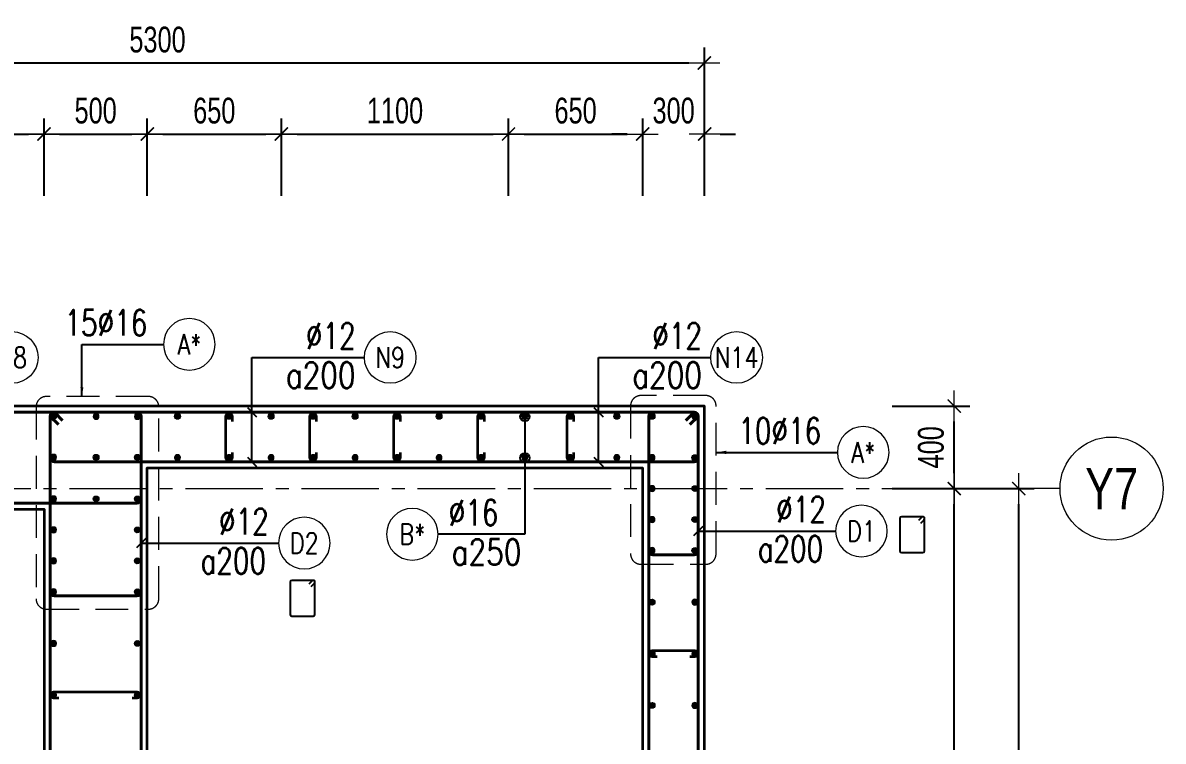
# Model space of a CAD drawing. Header units: millimetres. Extents: x 738475 to 1279438, y -34239 to 156422.
# Drawn here: x 1116774 to 1122300, y 108375 to 111855 of the extents above; entities that cross this region are included whole.
import ezdxf
from ezdxf.enums import TextEntityAlignment as Align

# ---------------------------------------------------------------- set-up
doc = ezdxf.new("R2010")
doc.units = ezdxf.units.MM
doc.header["$MEASUREMENT"] = 0
doc.linetypes.add('HIDDEN2', pattern=[4.7625, 3.175, -1.5875])
doc.linetypes.add('OF_Grid_1$0$CENTER2', pattern=[1.125, 0.75, -0.125, 0.125, -0.125])
doc.layers.get('0').update_dxf_attribs({"lineweight": 20})
doc.layers.get('Defpoints').update_dxf_attribs({"color": 151, "lineweight": 9})
for name, color, linetype, lineweight in [('KC-LEADER', 153, 'Continuous', 18), ('KC-THEP', 6, 'Continuous', 40), ('NDC_S_DIM', 1, 'Continuous', 15), ('NDC_S_HIDDEN', 8, 'HIDDEN2', 13), ('NDC_S_LEADER', 1, 'Continuous', 15), ('NDC_S_REBAR', 4, 'Continuous', 35), ('NDC_S_STIRRUP', 4, 'Continuous', 40), ('NDC_S_VN TEXT', 7, 'Continuous', 20), ('NDC_S_WALL', 6, 'Continuous', 35), ('OF_Core wall_1.2(2F)$0$NDC_S_WALL', 6, 'Continuous', 35), ('OF_Grid_1$0$NDC_S_AXIS', 5, 'OF_Grid_1$0$CENTER2', 13), ('OF_Grid_1$0$NDC_S_SYMBOL', 1, 'Continuous', 15), ('OF_Grid_1$0$NDC_S_TEXT SYMBOL', 7, 'Continuous', 20)]:
    doc.layers.add(name, color=color, linetype=linetype, lineweight=lineweight)
doc.layers.add('Ligature', color=1, linetype='Continuous')
doc.styles.add('NDC_ARIAL', font='arial.ttf', dxfattribs={"width": 0.85})
doc.styles.add('NDC_DIM', font='', dxfattribs={"width": 0.75})
doc.styles.add('NDC_EN TXT', font='romans.shx', dxfattribs={"width": 0.8})
doc.styles.add('OF_Grid_1$0$NDC_ANNO', font='', dxfattribs={"width": 0.8})
doc.styles.get('NDC_DIM').set_extended_font_data('Dotum')
doc.styles.get('OF_Grid_1$0$NDC_ANNO').set_extended_font_data('Dotum')
doc.dimstyles.new('NDC_1-50', dxfattribs={"dimscale": 50, "dimtxt": 2.5, "dimasz": 1, "dimexe": 1.5, "dimexo": 0, "dimgap": 0.8, "dimtad": 1, "dimdec": 0, "dimdsep": 46, "dimtxsty": 'NDC_ARIAL', "dimblk": 'DIMMARK', "dimcen": 49999.938995, "dimdle": 1.5, "dimclrd": 1, "dimclre": 1, "dimclrt": 3, "dimadec": 0, "dimazin": 0, "dimtfac": 1, "dimtdec": 0, "dimtix": 1, "dimtmove": 2, "dimatfit": 3, "dimfxl": 1, "dimarcsym": 0})
doc.dimstyles.new('NDC_dim_30', dxfattribs={"dimscale": 30, "dimtxt": 2.5, "dimasz": 1.5, "dimexe": 1.5, "dimexo": 2.5, "dimgap": 1, "dimtad": 1, "dimdec": 0, "dimzin": 0, "dimdsep": 46, "dimtxsty": 'NDC_DIM', "dimblk": 'DIMMARK', "dimcen": 0.09, "dimdle": 1.2, "dimclrd": 1, "dimclre": 1, "dimclrt": 3, "dimadec": 0, "dimazin": 0, "dimtfac": 1, "dimtdec": 0, "dimtix": 1, "dimtofl": 0, "dimtmove": 0, "dimatfit": 3, "dimfxl": 6, "dimfxlon": 1, "dimtolj": 1, "dimtzin": 0, "dimarcsym": 0})
doc.dimstyles.new('NDC_dim_50', dxfattribs={"dimscale": 50, "dimtxt": 2.5, "dimasz": 1.5, "dimexe": 1.5, "dimexo": 2.5, "dimgap": 1, "dimtad": 1, "dimdec": 0, "dimzin": 0, "dimdsep": 46, "dimtxsty": 'NDC_DIM', "dimblk": 'DIMMARK', "dimcen": 0.09, "dimdle": 1.2, "dimclrd": 1, "dimclre": 1, "dimclrt": 3, "dimadec": 0, "dimazin": 0, "dimtfac": 1, "dimtdec": 0, "dimtix": 1, "dimtofl": 0, "dimtmove": 0, "dimatfit": 3, "dimfxl": 6, "dimfxlon": 1, "dimtolj": 1, "dimtzin": 0, "dimarcsym": 0})

# ---------------------------------------------------------------- blocks, each defined once
blk = doc.blocks.new('THEP')
at = {"layer": 'KC-LEADER', "color": 6}
blk.add_circle((0, 0), 14, dxfattribs=at)
at = {"layer": 'KC-THEP'}
for p, q in [((-14, 0), (14, 0)), ((9.9, 9.9), (-9.9, -9.9)), ((-9.9, 9.9), (9.9, -9.9)), ((0, 14), (0, -14))]:
    blk.add_line(p, q, dxfattribs=at)
blk = doc.blocks.new('DIMMARK')
at = {"layer": 'NDC_S_DIM', "color": 1}
blk.add_line((-1.5, 0), (1, 0), dxfattribs=at)
at = {"layer": 'NDC_S_DIM', "color": 2, "const_width": 0.1}
blk.add_lwpolyline([(-0.424, -0.424), (0.424, 0.424)], dxfattribs=at)
blk = doc.blocks.new('*U13')
blk.add_circle((-2.5, 0), 2.5)
at = {"layer": 'NDC_S_VN TEXT', "color": 3, "style": 'NDC_EN TXT', "width": 0.75}
blk.add_attdef('DK1', (0.5, 0.85), '', height=2.5, dxfattribs=at)
at = {"layer": 'NDC_S_VN TEXT', "color": 7, "style": 'NDC_EN TXT', "width": 0.8}
blk.add_attdef('SH2', text='', height=2, dxfattribs=at).set_placement((-2.5, 0), align=Align.MIDDLE)
blk = doc.blocks.new('*U11')
blk.add_circle((-2.5, 0), 2.5)
at = {"layer": 'NDC_S_VN TEXT', "color": 3, "style": 'NDC_EN TXT', "width": 0.75}
for tag, p in [('DK1', (0.5, 0.85)), ('KC1', (0.5, -2.97))]:
    blk.add_attdef(tag, p, '', height=2.5, dxfattribs=at)
at = {"layer": 'NDC_S_VN TEXT', "color": 7, "style": 'NDC_EN TXT', "width": 0.8}
blk.add_attdef('SH2', text='', height=2, dxfattribs=at).set_placement((-2.5, 0), align=Align.MIDDLE)
blk = doc.blocks.new('*U10')
blk.add_circle((2.5, 0), 2.5)
at = {"layer": 'NDC_S_VN TEXT', "color": 3, "style": 'NDC_EN TXT'}
for tag, width, p in [('DK2', 0.75, (-0.85, 0.85)), ('KC2', 0.8, (-0.85, -2.97))]:
    blk.add_attdef(tag, text='', height=2.5, dxfattribs=dict(at, width=width)).set_placement(p, align=Align.RIGHT)
at = {"layer": 'NDC_S_VN TEXT', "color": 7, "style": 'NDC_EN TXT', "width": 0.8}
blk.add_attdef('SH3', text='', height=2, dxfattribs=at).set_placement((2.5, 0), align=Align.MIDDLE)
blk = doc.blocks.new('*D1432')
at = {"layer": 'Defpoints', "color": 0, "ltscale": 200, "transparency": 16777216}
for p in [(1116876.7, 111316.1), (1115826.7, 109681), (1116876.7, 109498.4)]:
    blk.add_point(p, dxfattribs=at)
at = {"layer": 'NDC_S_DIM', "color": 1, "lineweight": -2, "ltscale": 200, "transparency": 16777216}
for p, q in [((1115826.7, 111016.1), (1115826.7, 111391.1)), ((1116876.7, 111016.1), (1116876.7, 111391.1)), ((1115901.7, 111316.1), (1116801.7, 111316.1))]:
    blk.add_line(p, q, dxfattribs=at)
at = {"layer": 'NDC_S_DIM', "color": 1, "lineweight": -2, "ltscale": 200, "transparency": 16777216, "xscale": 75, "yscale": 75, "zscale": 75, "rotation": 180}
blk.add_blockref('DIMMARK', (1115826.7, 111316.1), dxfattribs=at)
at = {"layer": 'NDC_S_DIM', "color": 1, "lineweight": -2, "ltscale": 200, "transparency": 16777216, "xscale": 75, "yscale": 75, "zscale": 75}
blk.add_blockref('DIMMARK', (1116876.7, 111316.1), dxfattribs=at)
at = {"layer": 'NDC_S_DIM', "color": 3, "ltscale": 200, "transparency": 16777216, "insert": (1116351.7, 111428.7), "char_height": 125, "attachment_point": 5, "style": 'NDC_DIM'}
blk.add_mtext('\\A1;1050', dxfattribs=at)
blk = doc.blocks.new('*D1433')
at = {"layer": 'Defpoints', "color": 0, "ltscale": 200, "transparency": 16777216}
for p in [(1117376.7, 111316.1), (1117376.7, 109698.4), (1116876.7, 109498.4)]:
    blk.add_point(p, dxfattribs=at)
at = {"layer": 'NDC_S_DIM', "color": 1, "lineweight": -2, "ltscale": 200, "transparency": 16777216}
for p, q in [((1116876.7, 111016.1), (1116876.7, 111391.1)), ((1117376.7, 111016.1), (1117376.7, 111391.1)), ((1116951.7, 111316.1), (1117301.7, 111316.1))]:
    blk.add_line(p, q, dxfattribs=at)
at = {"layer": 'NDC_S_DIM', "color": 1, "lineweight": -2, "ltscale": 200, "transparency": 16777216, "xscale": 75, "yscale": 75, "zscale": 75, "rotation": 180}
blk.add_blockref('DIMMARK', (1116876.7, 111316.1), dxfattribs=at)
at = {"layer": 'NDC_S_DIM', "color": 1, "lineweight": -2, "ltscale": 200, "transparency": 16777216, "xscale": 75, "yscale": 75, "zscale": 75}
blk.add_blockref('DIMMARK', (1117376.7, 111316.1), dxfattribs=at)
at = {"layer": 'NDC_S_DIM', "color": 3, "ltscale": 200, "transparency": 16777216, "insert": (1117126.7, 111428.7), "char_height": 125, "attachment_point": 5, "style": 'NDC_DIM'}
blk.add_mtext('\\A1;500', dxfattribs=at)
blk = doc.blocks.new('*D1434')
at = {"layer": 'Defpoints', "color": 0, "ltscale": 200, "transparency": 16777216}
for p in [(1118026.5, 111316.1), (1117376.7, 109698.4), (1118026.5, 109698.4)]:
    blk.add_point(p, dxfattribs=at)
at = {"layer": 'NDC_S_DIM', "color": 1, "lineweight": -2, "ltscale": 200, "transparency": 16777216}
for p, q in [((1117376.7, 111016.1), (1117376.7, 111391.1)), ((1118026.5, 111016.1), (1118026.5, 111391.1)), ((1117451.7, 111316.1), (1117951.5, 111316.1))]:
    blk.add_line(p, q, dxfattribs=at)
at = {"layer": 'NDC_S_DIM', "color": 1, "lineweight": -2, "ltscale": 200, "transparency": 16777216, "xscale": 75, "yscale": 75, "zscale": 75, "rotation": 180}
blk.add_blockref('DIMMARK', (1117376.7, 111316.1), dxfattribs=at)
at = {"layer": 'NDC_S_DIM', "color": 1, "lineweight": -2, "ltscale": 200, "transparency": 16777216, "xscale": 75, "yscale": 75, "zscale": 75}
blk.add_blockref('DIMMARK', (1118026.5, 111316.1), dxfattribs=at)
at = {"layer": 'NDC_S_DIM', "color": 3, "ltscale": 200, "transparency": 16777216, "insert": (1117701.6, 111428.7), "char_height": 125, "attachment_point": 5, "style": 'NDC_DIM'}
blk.add_mtext('\\A1;650', dxfattribs=at)
blk = doc.blocks.new('*D1435')
at = {"layer": 'Defpoints', "color": 0, "ltscale": 200, "transparency": 16777216}
for p in [(1119127.5, 111316.1), (1118027.5, 109698.4), (1119127.5, 109698.4)]:
    blk.add_point(p, dxfattribs=at)
at = {"layer": 'NDC_S_DIM', "color": 1, "lineweight": -2, "ltscale": 200, "transparency": 16777216}
for p, q in [((1118027.5, 111016.1), (1118027.5, 111391.1)), ((1119127.5, 111016.1), (1119127.5, 111391.1)), ((1118102.5, 111316.1), (1119052.5, 111316.1))]:
    blk.add_line(p, q, dxfattribs=at)
at = {"layer": 'NDC_S_DIM', "color": 1, "lineweight": -2, "ltscale": 200, "transparency": 16777216, "xscale": 75, "yscale": 75, "zscale": 75, "rotation": 180}
blk.add_blockref('DIMMARK', (1118027.5, 111316.1), dxfattribs=at)
at = {"layer": 'NDC_S_DIM', "color": 1, "lineweight": -2, "ltscale": 200, "transparency": 16777216, "xscale": 75, "yscale": 75, "zscale": 75}
blk.add_blockref('DIMMARK', (1119127.5, 111316.1), dxfattribs=at)
at = {"layer": 'NDC_S_DIM', "color": 3, "ltscale": 200, "transparency": 16777216, "insert": (1118577.5, 111428.7), "char_height": 125, "attachment_point": 5, "style": 'NDC_DIM'}
blk.add_mtext('\\A1;1100', dxfattribs=at)
blk = doc.blocks.new('*D1436')
at = {"layer": 'Defpoints', "color": 0, "ltscale": 200, "transparency": 16777216}
for p in [(1119777.5, 111316.1), (1119127.5, 109698.4), (1119777.5, 109698.4)]:
    blk.add_point(p, dxfattribs=at)
at = {"layer": 'NDC_S_DIM', "color": 1, "lineweight": -2, "ltscale": 200, "transparency": 16777216}
for p, q in [((1119127.5, 111016.1), (1119127.5, 111391.1)), ((1119777.5, 111016.1), (1119777.5, 111391.1)), ((1119202.5, 111316.1), (1119702.5, 111316.1))]:
    blk.add_line(p, q, dxfattribs=at)
at = {"layer": 'NDC_S_DIM', "color": 1, "lineweight": -2, "ltscale": 200, "transparency": 16777216, "xscale": 75, "yscale": 75, "zscale": 75, "rotation": 180}
blk.add_blockref('DIMMARK', (1119127.5, 111316.1), dxfattribs=at)
at = {"layer": 'NDC_S_DIM', "color": 1, "lineweight": -2, "ltscale": 200, "transparency": 16777216, "xscale": 75, "yscale": 75, "zscale": 75}
blk.add_blockref('DIMMARK', (1119777.5, 111316.1), dxfattribs=at)
at = {"layer": 'NDC_S_DIM', "color": 3, "ltscale": 200, "transparency": 16777216, "insert": (1119452.5, 111428.7), "char_height": 125, "attachment_point": 5, "style": 'NDC_DIM'}
blk.add_mtext('\\A1;650', dxfattribs=at)
blk = doc.blocks.new('*D1437')
at = {"layer": 'Defpoints', "color": 0, "ltscale": 200, "transparency": 16777216}
for p in [(1120077.5, 111316.1), (1119777.5, 109698.4), (1120077.5, 109698.4)]:
    blk.add_point(p, dxfattribs=at)
at = {"layer": 'NDC_S_DIM', "color": 1, "lineweight": -2, "ltscale": 200, "transparency": 16777216}
for p, q in [((1119777.5, 111016.1), (1119777.5, 111391.1)), ((1120077.5, 111016.1), (1120077.5, 111391.1)), ((1119702.5, 111316.1), (1119627.5, 111316.1)), ((1120152.5, 111316.1), (1120227.5, 111316.1))]:
    blk.add_line(p, q, dxfattribs=at)
at = {"layer": 'NDC_S_DIM', "color": 1, "lineweight": -2, "ltscale": 200, "transparency": 16777216, "xscale": 75, "yscale": 75, "zscale": 75}
blk.add_blockref('DIMMARK', (1119777.5, 111316.1), dxfattribs=at)
at = {"layer": 'NDC_S_DIM', "color": 1, "lineweight": -2, "ltscale": 200, "transparency": 16777216, "xscale": 75, "yscale": 75, "zscale": 75, "rotation": 180}
blk.add_blockref('DIMMARK', (1120077.5, 111316.1), dxfattribs=at)
at = {"layer": 'NDC_S_DIM', "color": 3, "ltscale": 200, "transparency": 16777216, "insert": (1119927.5, 111428.7), "char_height": 125, "attachment_point": 5, "style": 'NDC_DIM'}
blk.add_mtext('\\A1;300', dxfattribs=at)
blk = doc.blocks.new('*U17')
at = {"layer": 'OF_Grid_1$0$NDC_S_SYMBOL'}
blk.add_line((-5, 0), (-9, 0), dxfattribs=at)
blk.add_circle((0, 0), 5, dxfattribs=at)
at = {"layer": 'OF_Grid_1$0$NDC_S_TEXT SYMBOL', "color": 7, "style": 'OF_Grid_1$0$NDC_ANNO', "width": 0.8}
blk.add_attdef('GRID', text='', height=4, rotation=90, dxfattribs=at).set_placement((0, 0), align=Align.MIDDLE)
blk = doc.blocks.new('*D1444')
at = {"layer": 'Defpoints', "color": 0, "ltscale": 200, "transparency": 16777216}
for p in [(1120076.5, 111660.1), (1114776.5, 110952.4), (1120076.5, 109998.4)]:
    blk.add_point(p, dxfattribs=at)
at = {"layer": 'NDC_S_DIM', "color": 1, "lineweight": -2, "ltscale": 200, "transparency": 16777216}
for p, q in [((1114776.5, 111360.1), (1114776.5, 111735.1)), ((1120076.5, 111360.1), (1120076.5, 111735.1)), ((1114851.5, 111660.1), (1120001.5, 111660.1))]:
    blk.add_line(p, q, dxfattribs=at)
at = {"layer": 'NDC_S_DIM', "color": 1, "lineweight": -2, "ltscale": 200, "transparency": 16777216, "xscale": 75, "yscale": 75, "zscale": 75, "rotation": 180}
blk.add_blockref('DIMMARK', (1114776.5, 111660.1), dxfattribs=at)
at = {"layer": 'NDC_S_DIM', "color": 1, "lineweight": -2, "ltscale": 200, "transparency": 16777216, "xscale": 75, "yscale": 75, "zscale": 75}
blk.add_blockref('DIMMARK', (1120076.5, 111660.1), dxfattribs=at)
at = {"layer": 'NDC_S_DIM', "color": 3, "ltscale": 200, "transparency": 16777216, "insert": (1117426.5, 111772.7), "char_height": 125, "attachment_point": 5, "style": 'NDC_DIM'}
blk.add_mtext('\\A1;5300', dxfattribs=at)
blk = doc.blocks.new('*D1445')
at = {"layer": 'Defpoints', "color": 0, "transparency": 16777216}
for p in [(1120076.5, 109598.4), (1121287.3, 109598.4), (1120076.5, 97998.4)]:
    blk.add_point(p, dxfattribs=at)
at = {"layer": 'NDC_S_DIM', "color": 1, "lineweight": -2, "transparency": 16777216}
for p, q in [((1120987.3, 109598.4), (1121362.3, 109598.4)), ((1121287.3, 98073.4), (1121287.3, 109523.4)), ((1120987.3, 97998.4), (1121362.3, 97998.4))]:
    blk.add_line(p, q, dxfattribs=at)
at = {"layer": 'NDC_S_DIM', "color": 1, "lineweight": -2, "transparency": 16777216, "xscale": 75, "yscale": 75, "zscale": 75}
for p, rotation in [((1121287.3, 109598.4), 90), ((1121287.3, 97998.4), 270)]:
    blk.add_blockref('DIMMARK', p, dxfattribs=dict(at, rotation=rotation))
at = {"layer": 'NDC_S_DIM', "color": 3, "transparency": 16777216, "insert": (1121174.7, 103798.4), "char_height": 125, "attachment_point": 5, "rotation": 90, "style": 'NDC_DIM'}
blk.add_mtext('\\A1;11600', dxfattribs=at)
blk = doc.blocks.new('*D1446')
at = {"layer": 'Defpoints', "color": 0, "ltscale": 200, "transparency": 16777216}
for p in [(1120076.5, 109998.4), (1121287.3, 109998.4), (1120076.7, 109598.4)]:
    blk.add_point(p, dxfattribs=at)
at = {"layer": 'NDC_S_DIM', "color": 1, "lineweight": -2, "ltscale": 200, "transparency": 16777216}
for p, q in [((1120987.3, 109998.4), (1121362.3, 109998.4)), ((1121287.3, 109673.4), (1121287.3, 109923.4)), ((1120987.3, 109598.4), (1121362.3, 109598.4))]:
    blk.add_line(p, q, dxfattribs=at)
at = {"layer": 'NDC_S_DIM', "color": 1, "lineweight": -2, "ltscale": 200, "transparency": 16777216, "xscale": 75, "yscale": 75, "zscale": 75}
for p, rotation in [((1121287.3, 109998.4), 90), ((1121287.3, 109598.4), 270)]:
    blk.add_blockref('DIMMARK', p, dxfattribs=dict(at, rotation=rotation))
at = {"layer": 'NDC_S_DIM', "color": 3, "ltscale": 200, "transparency": 16777216, "insert": (1121174.7, 109798.4), "char_height": 125, "attachment_point": 5, "rotation": 90, "style": 'NDC_DIM'}
blk.add_mtext('\\A1;400', dxfattribs=at)
blk = doc.blocks.new('*D1448')
at = {"layer": 'Defpoints', "color": 0, "ltscale": 200, "transparency": 16777216}
for p in [(1120076.5, 109598.4), (1121599.9, 109598.4), (1120076.5, 97998.6)]:
    blk.add_point(p, dxfattribs=at)
at = {"layer": 'NDC_S_DIM', "color": 1, "lineweight": -2, "ltscale": 200, "transparency": 16777216}
for p, q in [((1121299.9, 109598.4), (1121674.9, 109598.4)), ((1121599.9, 98073.6), (1121599.9, 109523.4)), ((1121299.9, 97998.6), (1121674.9, 97998.6))]:
    blk.add_line(p, q, dxfattribs=at)
at = {"layer": 'NDC_S_DIM', "color": 1, "lineweight": -2, "ltscale": 200, "transparency": 16777216, "xscale": 75, "yscale": 75, "zscale": 75}
for p, rotation in [((1121599.9, 109598.4), 90), ((1121599.9, 97998.6), 270)]:
    blk.add_blockref('DIMMARK', p, dxfattribs=dict(at, rotation=rotation))
at = {"layer": 'NDC_S_DIM', "color": 3, "ltscale": 200, "transparency": 16777216, "insert": (1121487.3, 103798.5), "char_height": 125, "attachment_point": 5, "rotation": 90, "style": 'NDC_DIM'}
blk.add_mtext('\\A1;11600', dxfattribs=at)

msp = doc.modelspace()

# ---------------------------------------------------------------- linework, layer by layer
at = {"layer": 'Ligature'}
for points in [[(1121125.585, 109431.784), (1121141.551, 109447.75, 0.66817864), (1121135.777, 109461.688), (1121031.149, 109461.688, 0.41421356), (1121022.984, 109453.524), (1121022.984, 109296.416, 0.41421356), (1121031.149, 109288.251), (1121135.777, 109288.251, 0.41421356), (1121143.942, 109296.416), (1121143.942, 109453.524, 0.66817864), (1121130.004, 109459.297), (1121114.038, 109443.331)], [(1118171.106, 109124.121), (1118187.072, 109140.087, 0.66817864), (1118181.298, 109154.025), (1118076.669, 109154.025, 0.41421356), (1118068.505, 109145.86), (1118068.505, 108988.752, 0.41421356), (1118076.669, 108980.587), (1118181.298, 108980.587, 0.41421356), (1118189.463, 108988.752), (1118189.463, 109145.86, 0.66817864), (1118175.525, 109151.633), (1118159.559, 109135.667)]]:
    msp.add_lwpolyline(points, format="xyb", dxfattribs=at)
at = {"layer": 'NDC_S_HIDDEN', "ltscale": 50}
for points in [[(1117382.711, 110044.521), (1116887.987, 110044.521, 0.41421356), (1116837.987, 109994.521), (1116837.987, 109064.427, 0.41421356), (1116887.987, 109014.427), (1117382.711, 109014.427, 0.41421356), (1117432.711, 109064.427), (1117432.711, 109994.521, 0.41421356)], [(1120083.228, 110049.068), (1119768.857, 110049.068, 0.41421356), (1119718.857, 109999.068), (1119718.857, 109282.039, 0.41421356), (1119768.857, 109232.039), (1120083.228, 109232.039, 0.41421356), (1120133.228, 109282.039), (1120133.228, 109999.068, 0.41421356)]]:
    msp.add_lwpolyline(points, format="xyb", close=True, dxfattribs=at)
at = {"layer": 'NDC_S_REBAR'}
for points in [[(1117788.212, 109773.363), (1117788.212, 109748.363, -1), (1117758.212, 109748.363), (1117758.212, 109948.363, -1), (1117788.212, 109948.363), (1117788.212, 109923.363)], [(1118195.236, 109773.363), (1118195.236, 109748.363, -1), (1118165.236, 109748.363), (1118165.236, 109948.363, -1), (1118195.236, 109948.363), (1118195.236, 109923.363)], [(1118602.26, 109773.363), (1118602.26, 109748.363, -1), (1118572.26, 109748.363), (1118572.26, 109948.363, -1), (1118602.26, 109948.363), (1118602.26, 109923.363)], [(1119009.284, 109773.363), (1119009.284, 109748.363, -1), (1118979.284, 109748.363), (1118979.284, 109948.363, -1), (1119009.284, 109948.363), (1119009.284, 109923.363)], [(1119441.724, 109773.363), (1119441.724, 109748.363, -1), (1119411.724, 109748.363), (1119411.724, 109948.363, -1), (1119441.724, 109948.363), (1119441.724, 109923.363)], [(1119848.212, 108783.363), (1119823.212, 108783.363, -1), (1119823.212, 108813.363), (1120030.236, 108813.363, -1), (1120030.236, 108783.363), (1120005.236, 108783.363)], [(1116948.212, 108583.363), (1116923.212, 108583.363, -1), (1116923.212, 108613.363), (1117328.68, 108613.363, -1), (1117328.68, 108583.363), (1117303.68, 108583.363)]]:
    msp.add_lwpolyline(points, format="xyb", dxfattribs=at)
at = {"layer": 'NDC_S_STIRRUP'}
for points in [[(1115515.924, 109568.363), (1115475.924, 109528.363, -0.41421356), (1115455.924, 109548.363), (1115455.924, 109948.363, -0.41421356), (1115475.924, 109968.363), (1117326.724, 109968.363, -0.41421356), (1117346.724, 109948.363), (1117346.724, 109548.363, -0.41421356), (1117326.724, 109528.363), (1115475.924, 109528.363, -0.41421356), (1115455.924, 109548.363), (1115495.924, 109588.363)], [(1116946.724, 109908.363), (1116906.724, 109948.363, -0.41421356), (1116926.724, 109968.363), (1117326.724, 109968.363, -0.41421356), (1117346.724, 109948.363), (1117346.724, 109098.546, -0.41421356), (1117326.724, 109078.546), (1116926.724, 109078.546, -0.41421356), (1116906.724, 109098.546), (1116906.724, 109948.363, -0.41421356), (1116926.724, 109968.363), (1116966.724, 109928.363)], [(1117336.724, 100429.714), (1117346.724, 100399.714), (1117346.724, 109948.363, 0.41421356), (1117326.724, 109968.363), (1116926.724, 109968.363, 0.41421356), (1116906.724, 109948.363), (1116906.724, 106699.038), (1116906.724, 106699.038)], [(1119986.724, 109928.363), (1120026.724, 109968.363, -0.41421356), (1120046.724, 109948.363), (1120046.724, 109748.363, -0.41421356), (1120026.724, 109728.363), (1116926.724, 109728.363, -0.41421356), (1116906.724, 109748.363), (1116906.724, 109948.363, -0.41435759), (1116926.724, 109968.363), (1120026.724, 109968.363, -0.41421356), (1120046.724, 109948.363), (1120006.724, 109908.363)], [(1120006.724, 97688.363), (1120046.724, 97648.363, -0.41421356), (1120026.724, 97628.363), (1119826.724, 97628.363, -0.41421356), (1119806.724, 97648.363), (1119806.724, 109948.363, -0.41421356), (1119826.724, 109968.363), (1120026.724, 109968.363, -0.41421356), (1120046.724, 109948.363), (1120046.724, 97648.363, -0.41421356), (1120026.724, 97628.363), (1119986.724, 97668.363)], [(1120006.724, 109908.363), (1120046.724, 109948.363, 0.41421356), (1120026.724, 109968.363), (1119826.724, 109968.363, 0.41421356), (1119806.724, 109948.363), (1119806.724, 109298.363, 0.41421356), (1119826.724, 109278.363), (1120026.724, 109278.363, 0.41421356), (1120046.724, 109298.363), (1120046.724, 109948.363, 0.41421356), (1120026.724, 109968.363), (1119986.724, 109928.363)]]:
    msp.add_lwpolyline(points, format="xyb", dxfattribs=at)
at = {"layer": 'NDC_S_WALL'}
for points in [[(1120076.724, 97598.363), (1120076.724, 109998.363), (1119126.724, 109998.363), (1117376.724, 109998.363), (1115476.724, 109998.363), (1115476.724, 109498.363), (1116876.724, 109498.363), (1116876.724, 107948.363)], [(1117376.724, 97898.363), (1117376.724, 109698.363), (1119776.724, 109698.363), (1119776.724, 97898.363)]]:
    msp.add_lwpolyline(points, dxfattribs=at)
at = {"layer": 'OF_Core wall_1.2(2F)$0$NDC_S_WALL', "ltscale": 200}
for p, q in [((1120076.724, 109998.363), (1120076.724, 109998.363)), ((1118026.724, 109698.363), (1118026.724, 109698.363)), ((1118230.236, 109698.363), (1118230.236, 109698.363)), ((1118433.748, 109698.363), (1118433.748, 109698.363)), ((1118637.26, 109698.363), (1118637.26, 109698.363)), ((1118840.772, 109698.363), (1118840.772, 109698.363)), ((1119044.284, 109698.363), (1119044.284, 109698.363))]:
    msp.add_line(p, q, dxfattribs=at)
at = {"layer": 'OF_Grid_1$0$NDC_S_AXIS', "ltscale": 500}
msp.add_line((1105749.544, 109598.363), (1121599.869, 109598.363), dxfattribs=at)

# ---------------------------------------------------------------- block references
at = {"layer": 'KC-THEP'}
for p, rotation in [((1116923.212, 109948.363), 189.6685644363809), ((1117523.212, 109948.363), 189.6685644363809), ((1117773.212, 109948.363), 189.6685644363809), ((1117976.724, 109948.363), 189.6685644363809), ((1118180.236, 109948.363), 189.6685644363809), ((1118383.748, 109948.363), 189.6685644363809), ((1118587.26, 109948.363), 189.6685644363809), ((1118790.772, 109948.363), 189.6685644363809), ((1118994.284, 109948.363), 189.6685644363809), ((1119206.7, 109948.363), 189.6685644363809), ((1119426.724, 109948.363), 189.6685644363809), ((1119652.137, 109948.363), 189.6685644363809), ((1119823.212, 109948.363), 189.6685644363809), ((1117128.61, 109750.067), 9.668564436380898), ((1117328.68, 109750.067), 9.668564436380898), ((1120030.236, 109748.363), 9.668564436380898), ((1120030.236, 109598.363), 9.668564436380898), ((1117128.61, 109548.363), 9.668564436380898), ((1117328.68, 109548.363), 9.668564436380898), ((1120030.236, 109448.363), 9.668564436380898), ((1117328.68, 109398.363), 9.668564436380898), ((1120030.236, 109298.363), 9.668564436380898), ((1117328.68, 109248.363), 9.668564436380898), ((1117328.68, 109098.363), 9.66856443638085), ((1119823.212, 109048.363), 189.6685644363809), ((1117328.68, 108848.363), 9.66856443638085), ((1119823.212, 108798.363), 189.6685644363809), ((1117328.68, 108598.363), 9.66856443638085), ((1119823.212, 108548.363), 189.6685644363809)]:
    msp.add_blockref('THEP', p, dxfattribs=dict(at, rotation=rotation))
at = {"layer": 'KC-THEP', "xscale": -1}
for p, rotation in [((1117128.61, 109948.363), 170.331435563619), ((1117328.68, 109948.363), 170.331435563619), ((1120030.236, 109948.363), 170.331435563619), ((1116923.212, 109750.067), 350.3314355636191), ((1117523.212, 109748.363), 350.3314355636191), ((1117773.212, 109748.363), 350.3314355636191), ((1117976.724, 109748.363), 350.3314355636191), ((1118180.236, 109748.363), 350.3314355636191), ((1118383.748, 109748.363), 350.3314355636191), ((1118587.26, 109748.363), 350.3314355636191), ((1118790.772, 109748.363), 350.3314355636191), ((1118994.284, 109748.363), 350.3314355636191), ((1119206.7, 109748.363), 350.3314355636191), ((1119426.724, 109748.363), 350.3314355636191), ((1119652.137, 109748.363), 350.3314355636191), ((1119823.212, 109748.363), 350.3314355636191), ((1119823.212, 109598.363), 350.3314355636191), ((1116923.212, 109548.363), 350.3314355636191), ((1119823.212, 109448.363), 350.3314355636191), ((1116923.212, 109398.363), 350.3314355636191), ((1119823.212, 109298.363), 350.3314355636191), ((1116923.212, 109248.363), 350.3314355636191), ((1116923.212, 109098.363), 350.3314355636191), ((1120030.236, 109048.363), 170.331435563619), ((1116923.212, 108848.363), 350.3314355636191), ((1120030.236, 108798.363), 170.331435563619), ((1116923.212, 108598.363), 350.3314355636191), ((1120030.236, 108548.363), 170.331435563619)]:
    msp.add_blockref('THEP', p, dxfattribs=dict(at, rotation=rotation))
at = {"layer": 'NDC_S_VN TEXT'}
ref = msp.add_blockref('*U13', (1117455.756, 110297.244), dxfattribs=dict(at, xscale=-50, yscale=50, zscale=50))
ref.add_attrib('SH2', 'A*', dxfattribs={"color": 7, "height": 100, "style": 'NDC_EN TXT', "width": 0.8}).set_placement((1117580.756, 110297.244), align=Align.MIDDLE)
ref.add_attrib('DK1', '15%%C16', (1116975.398, 110339.519), dxfattribs={"color": 3, "height": 125, "style": 'NDC_EN TXT', "width": 0.75})
at = {"layer": 'NDC_S_VN TEXT', "xscale": 50, "yscale": 50, "zscale": 50}
for p, values in [((1116597.512, 110233.641), {'SH3': 'N8', 'DK2': '%%C12', 'KC2': 'a200'}), ((1118429.044, 110233.641), {'SH3': 'N9', 'DK2': '%%C12', 'KC2': 'a200'}), ((1120107.538, 110233.641), {'SH3': 'N14', 'DK2': '%%C12', 'KC2': 'a200'})]:
    msp.add_blockref('*U10', p, dxfattribs=at).add_auto_attribs(values)
at = {"layer": 'NDC_S_VN TEXT'}
ref = msp.add_blockref('*U13', (1120721.357, 109773.727), dxfattribs=dict(at, xscale=-50, yscale=50, zscale=50))
ref.add_attrib('SH2', 'A*', dxfattribs={"color": 7, "height": 100, "style": 'NDC_EN TXT', "width": 0.8}).set_placement((1120846.357, 109773.727), align=Align.MIDDLE)
ref.add_attrib('DK1', '10%%C16', (1120241, 109816.002), dxfattribs={"color": 3, "height": 125, "style": 'NDC_EN TXT', "width": 0.75})
ref = msp.add_blockref('*U10', (1118786.089, 109377.24), dxfattribs=dict(at, xscale=-50, yscale=50, zscale=50))
ref.add_attrib('SH3', 'B*', dxfattribs={"color": 7, "height": 100, "style": 'NDC_EN TXT', "width": 0.8}).set_placement((1118661.089, 109377.24), align=Align.MIDDLE)
ref.add_attrib('DK2', '%%C16', dxfattribs={"color": 3, "height": 125, "style": 'NDC_EN TXT', "width": 0.75}).set_placement((1119078.589, 109419.516), align=Align.RIGHT)
ref.add_attrib('KC2', 'a250', dxfattribs={"color": 3, "height": 125, "style": 'NDC_EN TXT', "width": 0.8}).set_placement((1119190.493, 109228.613), align=Align.RIGHT)
ref = msp.add_blockref('*U11', (1120712.661, 109392.785), dxfattribs=dict(at, xscale=-50, yscale=50, zscale=50))
ref.add_attrib('SH2', 'D1', dxfattribs={"color": 7, "height": 100, "style": 'NDC_EN TXT', "width": 0.8}).set_placement((1120837.661, 109392.785), align=Align.MIDDLE)
ref.add_attrib('DK1', '%%C12', (1120424.268, 109435.061), dxfattribs={"color": 3, "height": 125, "style": 'NDC_EN TXT', "width": 0.75})
ref.add_attrib('KC1', 'a200', (1120334.982, 109244.158), dxfattribs={"color": 3, "height": 125, "style": 'NDC_EN TXT', "width": 0.75})
ref = msp.add_blockref('*U11', (1118012.661, 109334.478), dxfattribs=dict(at, xscale=-50, yscale=50, zscale=50))
ref.add_attrib('SH2', 'D2', dxfattribs={"color": 7, "height": 100, "style": 'NDC_EN TXT', "width": 0.8}).set_placement((1118137.661, 109334.478), align=Align.MIDDLE)
ref.add_attrib('DK1', '%%C12', (1117724.268, 109376.753), dxfattribs={"color": 3, "height": 125, "style": 'NDC_EN TXT', "width": 0.75})
ref.add_attrib('KC1', 'a200', (1117634.982, 109185.851), dxfattribs={"color": 3, "height": 125, "style": 'NDC_EN TXT', "width": 0.75})
at = {"layer": 'OF_Grid_1$0$NDC_S_AXIS'}
ref = msp.add_blockref('*U17', (1122049.869, 109598.363), dxfattribs=dict(at, xscale=50, yscale=50, zscale=50))
ref.add_attrib('GRID', 'Y7', dxfattribs={"layer": 'OF_Grid_1$0$NDC_S_TEXT SYMBOL', "color": 7, "height": 200, "style": 'OF_Grid_1$0$NDC_ANNO', "width": 0.8}).set_placement((1122049.869, 109598.363), align=Align.MIDDLE)

# ---------------------------------------------------------------- dimensions: what is measured, and where the dimension line sits
at = {"layer": 'NDC_S_DIM', "ltscale": 200}
for base, p1, p2, picture, middle in [((1120076.523, 111660.108), (1114776.523, 110952.405), (1120076.523, 109998.363), '*D1444', (1117426.523, 111772.693)), ((1116876.724, 111316.114), (1115826.724, 109680.955), (1116876.724, 109498.363), '*D1432', (1116351.724, 111428.699)), ((1117376.724, 111316.114), (1116876.724, 109498.363), (1117376.724, 109698.363), '*D1433', (1117126.724, 111428.699)), ((1118026.523, 111316.114), (1117376.724, 109698.363), (1118026.523, 109698.363), '*D1434', (1117701.624, 111428.699)), ((1119127.523, 111316.114), (1118027.523, 109698.363), (1119127.523, 109698.363), '*D1435', (1118577.523, 111428.699)), ((1119777.523, 111316.114), (1119127.523, 109698.363), (1119777.523, 109698.363), '*D1436', (1119452.523, 111428.699)), ((1120077.523, 111316.114), (1119777.523, 109698.363), (1120077.523, 109698.363), '*D1437', (1119927.523, 111428.699))]:
    dim = msp.add_linear_dim(base=base, p1=p1, p2=p2, dimstyle='NDC_dim_50', override={"dimtmove": 1}, dxfattribs=at)
    dim.commit()
    dim.dimension.update_dxf_attribs({"geometry": picture, "text_midpoint": middle})
dim = msp.add_linear_dim(base=(1121287.273, 109998.363), p1=(1120076.724, 109598.363), p2=(1120076.523, 109998.363), angle=90, dimstyle='NDC_dim_50', override={"dimtmove": 1}, dxfattribs=at)
dim.commit()
dim.dimension.update_dxf_attribs({"geometry": '*D1446', "text_midpoint": (1121287.273, 109798.363), "dimtype": 160})
at = {"layer": 'NDC_S_DIM'}
dim = msp.add_linear_dim(base=(1121287.273, 109598.363), p1=(1120076.523, 97998.363), p2=(1120076.523, 109598.363), angle=90, dimstyle='NDC_dim_50', override={"dimtmove": 1}, dxfattribs=at)
dim.commit()
dim.dimension.update_dxf_attribs({"geometry": '*D1445', "text_midpoint": (1121174.688, 103798.363)})
at = {"layer": 'NDC_S_DIM', "ltscale": 200}
dim = msp.add_linear_dim(base=(1121599.869, 109598.363), p1=(1120076.523, 97998.617), p2=(1120076.523, 109598.363), angle=90, dimstyle='NDC_dim_50', override={"dimtmove": 1}, dxfattribs=at)
dim.commit()
dim.dimension.update_dxf_attribs({"geometry": '*D1448', "text_midpoint": (1121487.284, 103798.49)})

# ---------------------------------------------------------------- leaders
at = {"layer": 'NDC_S_LEADER'}
for points, override in [([(1117060.061, 110044.521), (1117060.061, 110297.244), (1117455.756, 110297.244)], {"dimtad": 0}), ([(1117884.306, 109728.363), (1117884.306, 110233.46), (1118429.044, 110233.46)], {"dimtad": 0, "dimldrblk": 'Oblique'}), ([(1117884.306, 109968.363), (1117884.306, 110233.46), (1118429.044, 110233.46)], {"dimtad": 0, "dimldrblk": 'Oblique'}), ([(1119562.8, 109728.363), (1119562.8, 110233.46), (1120107.538, 110233.46)], {"dimtad": 0, "dimldrblk": 'Oblique'}), ([(1119562.8, 109968.363), (1119562.8, 110233.46), (1120107.538, 110233.46)], {"dimtad": 0, "dimldrblk": 'Oblique'}), ([(1119206.7, 109946.953), (1119206.7, 109377.059), (1118786.089, 109377.059)], {"dimgap": 1, "dimtad": 0, "dimldrblk": 'Origin'}), ([(1119206.7, 109746.953), (1119206.7, 109377.059), (1118786.089, 109377.059)], {"dimgap": 1, "dimtad": 0, "dimldrblk": 'Origin'}), ([(1120046.724, 109392.785), (1120714.736, 109392.785)], {"dimtad": 0, "dimldrblk": 'Oblique'}), ([(1117346.724, 109334.478), (1118014.736, 109334.478)], {"dimtad": 0, "dimldrblk": 'Oblique'})]:
    msp.add_leader(points, dimstyle='NDC_dim_30', override=override, dxfattribs=at)
msp.add_leader([(1120133.228, 109773.727), (1120721.357, 109773.727)], dimstyle='NDC_1-50', dxfattribs=at)

doc.saveas('drawing.dxf')
